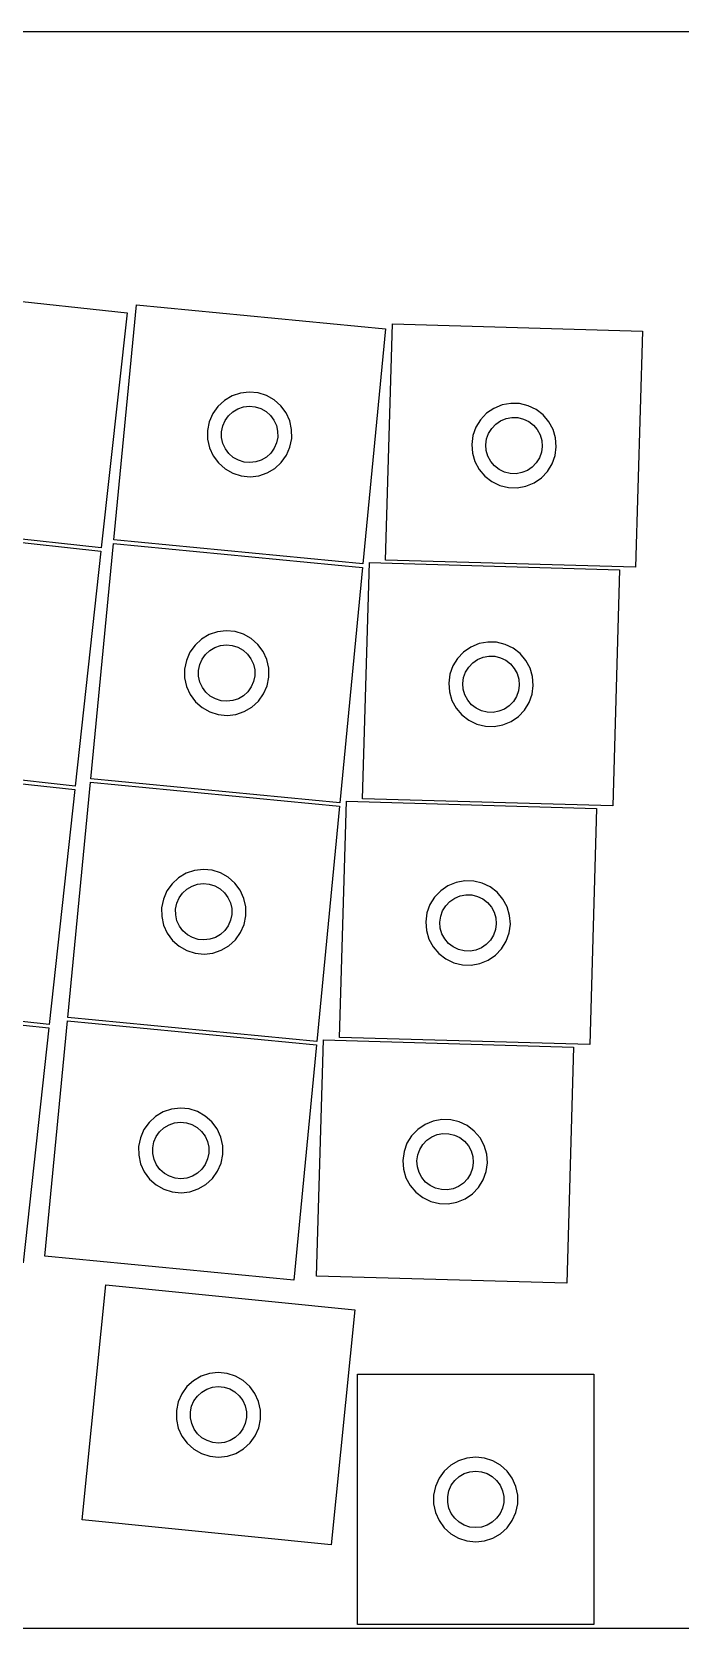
# Model space of a CAD drawing. Header units: metres. Extents: x -138 to 138, y -52 to 61.
# Drawn here: x -46 to 0, y -52.1 to 61 of the extents above; entities that cross this region are included whole.
import ezdxf

# ---------------------------------------------------------------- set-up
doc = ezdxf.new("R2010")
doc.units = ezdxf.units.M

msp = doc.modelspace()

# ---------------------------------------------------------------- linework, layer by layer
for p, q in [((104.44, 61.04), (-104.44, 61.04)), ((-56.881, 43.0534), (-39.2365, 41.121)), ((-39.2365, 41.121), (-41.06, 24.4706)), ((-40.1743, 25.0201), (-38.5689, 41.693)), ((-38.5689, 41.693), (-20.9006, 39.9917)), ((-20.9006, 39.9917), (-22.506, 23.3188)), ((-20.8959, 23.5979), (-20.4136, 40.341)), ((-20.4136, 40.341), (-2.67097, 39.8299)), ((-2.67097, 39.8299), (-3.15327, 23.0869)), ((-31.7815, 35.2358), (-32.3219, 34.9174)), ((-31.1868, 35.4348), (-31.7815, 35.2358)), ((-30.5636, 35.5058), (-31.1868, 35.4348)), ((-29.9393, 35.4456), (-30.5636, 35.5058)), ((-29.3412, 35.2571), (-29.9393, 35.4456)), ((-28.7953, 34.9482), (-29.3412, 35.2571)), ((-33.1485, 33.9831), (-33.3986, 33.408)), ((-32.7843, 34.4937), (-33.1485, 33.9831)), ((-32.3219, 34.9174), (-32.7843, 34.4937)), ((-32.0354, 33.8311), (-31.7271, 34.1136)), ((-31.7271, 34.1136), (-31.3668, 34.3258)), ((-31.3668, 34.3258), (-30.9703, 34.4585)), ((-30.9703, 34.4585), (-30.5549, 34.5058)), ((-30.5549, 34.5058), (-30.1387, 34.4657)), ((-30.1387, 34.4657), (-29.74, 34.34)), ((-29.74, 34.34), (-29.3761, 34.1341)), ((-29.3761, 34.1341), (-29.0629, 33.8571)), ((-28.3256, 34.5327), (-28.7953, 34.9482)), ((-27.9526, 34.0285), (-28.3256, 34.5327)), ((-27.6925, 33.4578), (-27.9526, 34.0285)), ((-13.7258, 34.0002), (-14.1587, 33.5464)), ((-13.208, 34.3541), (-13.7258, 34.0002)), ((-12.628, 34.5926), (-13.208, 34.3541)), ((-12.011, 34.7053), (-12.628, 34.5926)), ((-11.3841, 34.6872), (-12.011, 34.7053)), ((-10.7746, 34.5392), (-11.3841, 34.6872)), ((-10.2093, 34.2677), (-10.7746, 34.5392)), ((-9.71269, 33.8846), (-10.2093, 34.2677)), ((-33.3986, 33.408), (-33.5236, 32.7934)), ((-32.5282, 32.6976), (-32.4449, 33.1073)), ((-32.4449, 33.1073), (-32.2782, 33.4907)), ((-32.2782, 33.4907), (-32.0354, 33.8311)), ((-29.0629, 33.8571), (-28.8142, 33.521)), ((-28.8142, 33.521), (-28.6408, 33.1405)), ((-28.6408, 33.1405), (-28.5503, 32.7323)), ((-27.5567, 32.8455), (-27.6925, 33.4578)), ((-27.5513, 32.2184), (-27.5567, 32.8455)), ((-14.4878, 33.0125), (-14.6987, 32.4219)), ((-14.1587, 33.5464), (-14.4878, 33.0125)), ((-13.5863, 32.5797), (-13.367, 32.9356)), ((-13.367, 32.9356), (-13.0784, 33.2381)), ((-13.0784, 33.2381), (-12.7332, 33.4741)), ((-12.7332, 33.4741), (-12.3465, 33.6331)), ((-12.3465, 33.6331), (-11.9351, 33.7082)), ((-11.9351, 33.7082), (-11.5172, 33.6961)), ((-11.5172, 33.6961), (-11.1109, 33.5975)), ((-11.1109, 33.5975), (-10.734, 33.4165)), ((-10.734, 33.4165), (-10.4029, 33.1611)), ((-10.4029, 33.1611), (-10.1322, 32.8424)), ((-10.1322, 32.8424), (-9.93369, 32.4745)), ((-9.30663, 33.4067), (-9.71269, 33.8846)), ((-9.00882, 32.8547), (-9.30663, 33.4067)), ((-8.83226, 32.2529), (-9.00882, 32.8547)), ((-33.5236, 32.7934), (-33.5182, 32.1663)), ((-33.5182, 32.1663), (-33.3824, 31.554)), ((-32.5246, 32.2795), (-32.5282, 32.6976)), ((-32.4341, 31.8713), (-32.5246, 32.2795)), ((-32.2607, 31.4908), (-32.4341, 31.8713)), ((-28.63, 31.9045), (-28.7967, 31.521)), ((-28.5467, 32.3142), (-28.63, 31.9045)), ((-28.5503, 32.7323), (-28.5467, 32.3142)), ((-27.6763, 31.6038), (-27.5513, 32.2184)), ((-14.6987, 32.4219), (-14.7822, 31.8003)), ((-14.7822, 31.8003), (-14.7346, 31.1749)), ((-13.7826, 31.7715), (-13.727, 32.1859)), ((-13.7509, 31.3546), (-13.7826, 31.7715)), ((-13.727, 32.1859), (-13.5863, 32.5797)), ((-9.93369, 32.4745), (-9.81598, 32.0733)), ((-9.81598, 32.0733), (-9.78427, 31.6563)), ((-8.78468, 31.6275), (-8.83226, 32.2529)), ((-33.3824, 31.554), (-33.1223, 30.9833)), ((-33.1223, 30.9833), (-32.7493, 30.4791)), ((-32.012, 31.1547), (-32.2607, 31.4908)), ((-31.6989, 30.8777), (-32.012, 31.1547)), ((-31.3349, 30.6718), (-31.6989, 30.8777)), ((-30.9362, 30.546), (-31.3349, 30.6718)), ((-30.1046, 30.5533), (-30.52, 30.506)), ((-29.7081, 30.686), (-30.1046, 30.5533)), ((-29.3478, 30.8982), (-29.7081, 30.686)), ((-29.0395, 31.1806), (-29.3478, 30.8982)), ((-28.7967, 31.521), (-29.0395, 31.1806)), ((-28.2906, 30.518), (-27.9264, 31.0286)), ((-27.9264, 31.0286), (-27.6763, 31.6038)), ((-14.7346, 31.1749), (-14.5581, 30.5732)), ((-14.5581, 30.5732), (-14.2603, 30.0212)), ((-13.6332, 30.9534), (-13.7509, 31.3546)), ((-13.4347, 30.5854), (-13.6332, 30.9534)), ((-13.1639, 30.2668), (-13.4347, 30.5854)), ((-9.98053, 30.8482), (-10.1999, 30.4923)), ((-9.83994, 31.2419), (-9.98053, 30.8482)), ((-9.78427, 31.6563), (-9.83994, 31.2419)), ((-9.07909, 30.4153), (-8.86819, 31.006)), ((-8.86819, 31.006), (-8.78468, 31.6275)), ((-32.7493, 30.4791), (-32.2796, 30.0636)), ((-32.2796, 30.0636), (-31.7337, 29.7547)), ((-31.7337, 29.7547), (-31.1356, 29.5661)), ((-31.1356, 29.5661), (-30.5113, 29.506)), ((-30.52, 30.506), (-30.9362, 30.546)), ((-30.5113, 29.506), (-29.8881, 29.577)), ((-29.8881, 29.577), (-29.2934, 29.776)), ((-29.2934, 29.776), (-28.753, 30.0943)), ((-28.753, 30.0943), (-28.2906, 30.518)), ((-14.2603, 30.0212), (-13.8542, 29.5432)), ((-13.8542, 29.5432), (-13.3576, 29.1601)), ((-12.8329, 30.0114), (-13.1639, 30.2668)), ((-12.456, 29.8304), (-12.8329, 30.0114)), ((-12.0497, 29.7317), (-12.456, 29.8304)), ((-11.6317, 29.7197), (-12.0497, 29.7317)), ((-11.2204, 29.7948), (-11.6317, 29.7197)), ((-10.8337, 29.9538), (-11.2204, 29.7948)), ((-10.4885, 30.1897), (-10.8337, 29.9538)), ((-10.1999, 30.4923), (-10.4885, 30.1897)), ((-10.3589, 29.0737), (-9.84108, 29.4276)), ((-9.84108, 29.4276), (-9.40817, 29.8814)), ((-9.40817, 29.8814), (-9.07909, 30.4153)), ((-13.3576, 29.1601), (-12.7923, 28.8886)), ((-12.7923, 28.8886), (-12.1828, 28.7406)), ((-12.1828, 28.7406), (-11.5559, 28.7226)), ((-11.5559, 28.7226), (-10.9389, 28.8353)), ((-10.9389, 28.8353), (-10.3589, 29.0737)), ((-58.7317, 26.1544), (-41.0872, 24.222)), ((-41.06, 24.4706), (-58.7045, 26.403)), ((-22.506, 23.3188), (-40.1743, 25.0201)), ((-41.0872, 24.222), (-42.9107, 7.57161)), ((-41.8037, 8.09834), (-40.1983, 24.7712)), ((-40.1983, 24.7712), (-22.53, 23.07)), ((-22.53, 23.07), (-24.1354, 6.39708)), ((-22.5253, 6.67621), (-22.043, 23.4193)), ((-22.043, 23.4193), (-4.30035, 22.9082)), ((-3.15327, 23.0869), (-20.8959, 23.5979)), ((-4.30035, 22.9082), (-4.78265, 6.16512)), ((-33.4109, 18.314), (-33.9513, 17.9957)), ((-32.8161, 18.513), (-33.4109, 18.314)), ((-32.193, 18.584), (-32.8161, 18.513)), ((-31.5687, 18.5239), (-32.193, 18.584)), ((-30.9706, 18.3353), (-31.5687, 18.5239)), ((-30.4247, 18.0265), (-30.9706, 18.3353)), ((-34.7779, 17.0614), (-35.028, 16.4863)), ((-34.4137, 17.572), (-34.7779, 17.0614)), ((-33.9513, 17.9957), (-34.4137, 17.572)), ((-33.6647, 16.9094), (-33.3565, 17.1919)), ((-33.3565, 17.1919), (-32.9962, 17.4041)), ((-32.9962, 17.4041), (-32.5997, 17.5367)), ((-32.5997, 17.5367), (-32.1843, 17.5841)), ((-32.1843, 17.5841), (-31.7681, 17.544)), ((-31.7681, 17.544), (-31.3693, 17.4183)), ((-31.3693, 17.4183), (-31.0054, 17.2124)), ((-31.0054, 17.2124), (-30.6923, 16.9353)), ((-29.955, 17.6109), (-30.4247, 18.0265)), ((-29.5819, 17.1068), (-29.955, 17.6109)), ((-29.3219, 16.5361), (-29.5819, 17.1068)), ((-15.3552, 17.0785), (-15.7881, 16.6247)), ((-14.8374, 17.4324), (-15.3552, 17.0785)), ((-14.2573, 17.6709), (-14.8374, 17.4324)), ((-13.6404, 17.7835), (-14.2573, 17.6709)), ((-13.0135, 17.7655), (-13.6404, 17.7835)), ((-12.404, 17.6175), (-13.0135, 17.7655)), ((-11.8386, 17.346), (-12.404, 17.6175)), ((-11.3421, 16.9629), (-11.8386, 17.346)), ((-35.028, 16.4863), (-35.153, 15.8717)), ((-35.153, 15.8717), (-35.1475, 15.2445)), ((-34.1576, 15.7758), (-34.0743, 16.1856)), ((-34.0743, 16.1856), (-33.9075, 16.569)), ((-33.9075, 16.569), (-33.6647, 16.9094)), ((-30.6923, 16.9353), (-30.4436, 16.5992)), ((-30.4436, 16.5992), (-30.2702, 16.2188)), ((-30.2702, 16.2188), (-30.1797, 15.8106)), ((-29.1861, 15.9238), (-29.3219, 16.5361)), ((-29.1806, 15.2966), (-29.1861, 15.9238)), ((-16.1172, 16.0908), (-16.3281, 15.5002)), ((-15.7881, 16.6247), (-16.1172, 16.0908)), ((-15.2157, 15.6579), (-14.9963, 16.0139)), ((-14.9963, 16.0139), (-14.7077, 16.3164)), ((-14.7077, 16.3164), (-14.3625, 16.5523)), ((-14.3625, 16.5523), (-13.9758, 16.7113)), ((-13.9758, 16.7113), (-13.5645, 16.7864)), ((-13.5645, 16.7864), (-13.1466, 16.7744)), ((-13.1466, 16.7744), (-12.7403, 16.6757)), ((-12.7403, 16.6757), (-12.3634, 16.4947)), ((-12.3634, 16.4947), (-12.0323, 16.2393)), ((-12.0323, 16.2393), (-11.7616, 15.9207)), ((-11.7616, 15.9207), (-11.5631, 15.5527)), ((-10.936, 16.4849), (-11.3421, 16.9629)), ((-10.6382, 15.933), (-10.936, 16.4849)), ((-10.4616, 15.3312), (-10.6382, 15.933)), ((-35.1475, 15.2445), (-35.0118, 14.6322)), ((-34.154, 15.3577), (-34.1576, 15.7758)), ((-34.0635, 14.9495), (-34.154, 15.3577)), ((-33.8901, 14.5691), (-34.0635, 14.9495)), ((-30.2594, 14.9827), (-30.4261, 14.5993)), ((-30.176, 15.3925), (-30.2594, 14.9827)), ((-30.1797, 15.8106), (-30.176, 15.3925)), ((-29.3057, 14.682), (-29.1806, 15.2966)), ((-16.3281, 15.5002), (-16.4116, 14.8786)), ((-16.4116, 14.8786), (-16.364, 14.2532)), ((-15.412, 14.8498), (-15.3563, 15.2642)), ((-15.3803, 14.4329), (-15.412, 14.8498)), ((-15.3563, 15.2642), (-15.2157, 15.6579)), ((-11.5631, 15.5527), (-11.4454, 15.1515)), ((-11.4137, 14.7346), (-11.4693, 14.3202)), ((-11.4454, 15.1515), (-11.4137, 14.7346)), ((-10.4141, 14.7058), (-10.4616, 15.3312)), ((-35.0118, 14.6322), (-34.7517, 14.0615)), ((-34.7517, 14.0615), (-34.3787, 13.5574)), ((-33.6414, 14.233), (-33.8901, 14.5691)), ((-33.3282, 13.9559), (-33.6414, 14.233)), ((-32.9643, 13.75), (-33.3282, 13.9559)), ((-32.5656, 13.6243), (-32.9643, 13.75)), ((-32.1494, 13.5842), (-32.5656, 13.6243)), ((-31.7339, 13.6316), (-32.1494, 13.5842)), ((-31.3374, 13.7642), (-31.7339, 13.6316)), ((-30.9772, 13.9764), (-31.3374, 13.7642)), ((-30.6689, 14.2589), (-30.9772, 13.9764)), ((-30.4261, 14.5993), (-30.6689, 14.2589)), ((-30.3824, 13.1726), (-29.92, 13.5963)), ((-29.92, 13.5963), (-29.5558, 14.1069)), ((-29.5558, 14.1069), (-29.3057, 14.682)), ((-16.364, 14.2532), (-16.1875, 13.6514)), ((-16.1875, 13.6514), (-15.8896, 13.0995)), ((-15.2626, 14.0317), (-15.3803, 14.4329)), ((-15.064, 13.6637), (-15.2626, 14.0317)), ((-14.7933, 13.3451), (-15.064, 13.6637)), ((-11.6099, 13.9265), (-11.8293, 13.5705)), ((-11.4693, 14.3202), (-11.6099, 13.9265)), ((-10.7085, 13.4936), (-10.4976, 14.0842)), ((-10.4976, 14.0842), (-10.4141, 14.7058)), ((-34.3787, 13.5574), (-33.9089, 13.1418)), ((-33.9089, 13.1418), (-33.3631, 12.833)), ((-33.3631, 12.833), (-32.7649, 12.6444)), ((-32.7649, 12.6444), (-32.1407, 12.5843)), ((-32.1407, 12.5843), (-31.5175, 12.6553)), ((-31.5175, 12.6553), (-30.9227, 12.8543)), ((-30.9227, 12.8543), (-30.3824, 13.1726)), ((-15.8896, 13.0995), (-15.4836, 12.6215)), ((-15.4836, 12.6215), (-14.987, 12.2384)), ((-14.4623, 13.0897), (-14.7933, 13.3451)), ((-14.0854, 12.9087), (-14.4623, 13.0897)), ((-13.6791, 12.81), (-14.0854, 12.9087)), ((-13.2611, 12.798), (-13.6791, 12.81)), ((-12.8498, 12.8731), (-13.2611, 12.798)), ((-12.4631, 13.0321), (-12.8498, 12.8731)), ((-12.1179, 13.268), (-12.4631, 13.0321)), ((-11.8293, 13.5705), (-12.1179, 13.268)), ((-11.9883, 12.152), (-11.4705, 12.5059)), ((-11.4705, 12.5059), (-11.0376, 12.9597)), ((-11.0376, 12.9597), (-10.7085, 13.4936)), ((-14.987, 12.2384), (-14.4216, 11.9669)), ((-14.4216, 11.9669), (-13.8122, 11.8189)), ((-13.8122, 11.8189), (-13.1853, 11.8009)), ((-13.1853, 11.8009), (-12.5683, 11.9135)), ((-12.5683, 11.9135), (-11.9883, 12.152)), ((-60.5824, 9.25548), (-42.9379, 7.32309)), ((-42.9107, 7.57161), (-60.5552, 9.504)), ((-24.1354, 6.39708), (-41.8037, 8.09834)), ((-42.9379, 7.32309), (-44.7615, -9.32733)), ((-43.4331, -8.82338), (-41.8276, 7.84949)), ((-41.8276, 7.84949), (-24.1594, 6.14822)), ((-24.1594, 6.14822), (-25.7648, -10.5246)), ((-24.1547, -10.2455), (-23.6724, 6.49753)), ((-23.6724, 6.49753), (-5.92973, 5.98643)), ((-4.78265, 6.16512), (-22.5253, 6.67621)), ((-5.92973, 5.98643), (-6.41203, -10.7566)), ((-35.0403, 1.39229), (-35.5807, 1.07397)), ((-34.4455, 1.59129), (-35.0403, 1.39229)), ((-33.8224, 1.66229), (-34.4455, 1.59129)), ((-33.1981, 1.60217), (-33.8224, 1.66229)), ((-32.6, 1.41359), (-33.1981, 1.60217)), ((-32.0541, 1.10475), (-32.6, 1.41359)), ((-36.4073, 0.13968), (-36.6573, -0.43545)), ((-36.0431, 0.65027), (-36.4073, 0.13968)), ((-35.5807, 1.07397), (-36.0431, 0.65027)), ((-35.2941, -0.01233), (-34.9859, 0.27013)), ((-34.9859, 0.27013), (-34.6256, 0.48235)), ((-34.6256, 0.48235), (-34.2291, 0.61501)), ((-34.2291, 0.61501), (-33.8137, 0.66234)), ((-33.8137, 0.66234), (-33.3975, 0.62227)), ((-33.3975, 0.62227), (-32.9987, 0.49654)), ((-32.9987, 0.49654), (-32.6348, 0.29065)), ((-32.6348, 0.29065), (-32.3217, 0.0136)), ((-32.3217, 0.0136), (-32.073, -0.32249)), ((-31.5844, 0.68918), (-32.0541, 1.10475)), ((-31.2113, 0.18503), (-31.5844, 0.68918)), ((-30.9512, -0.38567), (-31.2113, 0.18503)), ((-16.9846, 0.15677), (-17.4175, -0.29703)), ((-16.4668, 0.51063), (-16.9846, 0.15677)), ((-15.8867, 0.74913), (-16.4668, 0.51063)), ((-15.2697, 0.8618), (-15.8867, 0.74913)), ((-14.6428, 0.84375), (-15.2697, 0.8618)), ((-14.0334, 0.69576), (-14.6428, 0.84375)), ((-13.468, 0.42425), (-14.0334, 0.69576)), ((-12.9715, 0.04117), (-13.468, 0.42425)), ((-12.5654, -0.43678), (-12.9715, 0.04117)), ((-36.6573, -0.43545), (-36.7824, -1.05003)), ((-36.7824, -1.05003), (-36.7769, -1.67719)), ((-35.787, -1.14587), (-35.7036, -0.73616)), ((-35.7036, -0.73616), (-35.5369, -0.35272)), ((-35.5369, -0.35272), (-35.2941, -0.01233)), ((-32.073, -0.32249), (-31.8996, -0.70296)), ((-31.8996, -0.70296), (-31.8091, -1.11116)), ((-31.8091, -1.11116), (-31.8054, -1.52927)), ((-30.8155, -0.99796), (-30.9512, -0.38567)), ((-30.81, -1.62511), (-30.8155, -0.99796)), ((-17.7466, -0.83092), (-17.9575, -1.42155)), ((-17.4175, -0.29703), (-17.7466, -0.83092)), ((-16.8451, -1.26378), (-16.6257, -0.90785)), ((-16.6257, -0.90785), (-16.3371, -0.60532)), ((-16.3371, -0.60532), (-15.9919, -0.3694)), ((-15.9919, -0.3694), (-15.6052, -0.2104)), ((-15.6052, -0.2104), (-15.1939, -0.13528)), ((-15.1939, -0.13528), (-14.776, -0.14732)), ((-14.776, -0.14732), (-14.3697, -0.246)), ((-14.3697, -0.246), (-13.9927, -0.42699)), ((-13.9927, -0.42699), (-13.6617, -0.68239)), ((-13.6617, -0.68239), (-13.391, -1.00104)), ((-13.391, -1.00104), (-13.1924, -1.369)), ((-12.2676, -0.98874), (-12.5654, -0.43678)), ((-12.091, -1.59055), (-12.2676, -0.98874)), ((-36.7769, -1.67719), (-36.6412, -2.28947)), ((-35.7834, -1.56398), (-35.787, -1.14587)), ((-35.6929, -1.97218), (-35.7834, -1.56398)), ((-35.5195, -2.35265), (-35.6929, -1.97218)), ((-31.8888, -1.93898), (-32.0555, -2.32242)), ((-31.8054, -1.52927), (-31.8888, -1.93898)), ((-31.1852, -2.81483), (-30.9351, -2.23969)), ((-30.9351, -2.23969), (-30.81, -1.62511)), ((-17.9575, -1.42155), (-18.041, -2.04314)), ((-18.041, -2.04314), (-17.9934, -2.6685)), ((-17.0414, -2.07193), (-16.9857, -1.65755)), ((-17.0097, -2.48885), (-17.0414, -2.07193)), ((-16.9857, -1.65755), (-16.8451, -1.26378)), ((-13.1924, -1.369), (-13.0747, -1.7702)), ((-13.043, -2.18712), (-13.0987, -2.6015)), ((-13.0747, -1.7702), (-13.043, -2.18712)), ((-12.1269, -2.83749), (-12.0434, -2.21591)), ((-12.0434, -2.21591), (-12.091, -1.59055)), ((-36.6412, -2.28947), (-36.3811, -2.86018)), ((-36.3811, -2.86018), (-36.008, -3.36433)), ((-36.008, -3.36433), (-35.5383, -3.77991)), ((-35.2708, -2.68875), (-35.5195, -2.35265)), ((-34.9576, -2.96581), (-35.2708, -2.68875)), ((-34.5937, -3.17169), (-34.9576, -2.96581)), ((-34.1949, -3.29742), (-34.5937, -3.17169)), ((-33.7787, -3.33749), (-34.1949, -3.29742)), ((-33.3633, -3.29016), (-33.7787, -3.33749)), ((-32.9668, -3.15749), (-33.3633, -3.29016)), ((-32.6066, -2.94528), (-32.9668, -3.15749)), ((-32.2983, -2.66281), (-32.6066, -2.94528)), ((-32.0555, -2.32242), (-32.2983, -2.66281)), ((-32.0117, -3.74913), (-31.5493, -3.32542)), ((-31.5493, -3.32542), (-31.1852, -2.81483)), ((-17.9934, -2.6685), (-17.8168, -3.27031)), ((-17.8168, -3.27031), (-17.519, -3.82227)), ((-16.892, -2.89005), (-17.0097, -2.48885)), ((-16.6934, -3.25803), (-16.892, -2.89005)), ((-16.4227, -3.57666), (-16.6934, -3.25803)), ((-13.4587, -3.3512), (-13.7473, -3.65373)), ((-13.2393, -2.99527), (-13.4587, -3.3512)), ((-13.0987, -2.6015), (-13.2393, -2.99527)), ((-12.3378, -3.42813), (-12.1269, -2.83749)), ((-35.5383, -3.77991), (-34.9924, -4.08875)), ((-34.9924, -4.08875), (-34.3943, -4.27733)), ((-34.3943, -4.27733), (-33.77, -4.33743)), ((-33.77, -4.33743), (-33.1469, -4.26645)), ((-33.1469, -4.26645), (-32.5521, -4.06744)), ((-32.5521, -4.06744), (-32.0117, -3.74913)), ((-17.519, -3.82227), (-17.1129, -4.30023)), ((-17.1129, -4.30023), (-16.6164, -4.68332)), ((-16.0917, -3.83206), (-16.4227, -3.57666)), ((-15.7148, -4.01305), (-16.0917, -3.83206)), ((-15.3084, -4.11172), (-15.7148, -4.01305)), ((-14.8905, -4.12376), (-15.3084, -4.11172)), ((-14.4792, -4.04865), (-14.8905, -4.12376)), ((-14.0925, -3.88965), (-14.4792, -4.04865)), ((-13.7473, -3.65373), (-14.0925, -3.88965)), ((-13.6176, -4.76971), (-13.0998, -4.41583)), ((-13.0998, -4.41583), (-12.6669, -3.96204)), ((-12.6669, -3.96204), (-12.3378, -3.42813)), ((-16.6164, -4.68332), (-16.051, -4.95482)), ((-16.051, -4.95482), (-15.4416, -5.10281)), ((-15.4416, -5.10281), (-14.8147, -5.12086)), ((-14.8147, -5.12086), (-14.1977, -5.00819)), ((-14.1977, -5.00819), (-13.6176, -4.76971)), ((-62.4332, -7.64346), (-44.7887, -9.57585)), ((-44.7615, -9.32733), (-62.406, -7.39494)), ((-25.7648, -10.5246), (-43.4331, -8.82338)), ((-44.7887, -9.57585), (-46.6122, -26.2263)), ((-45.0624, -25.7451), (-43.457, -9.07224)), ((-43.457, -9.07224), (-25.7887, -10.7735)), ((-25.7887, -10.7735), (-27.3941, -27.4464)), ((-25.784, -27.1672), (-25.3017, -10.4242)), ((-25.3017, -10.4242), (-7.55911, -10.9353)), ((-6.41203, -10.7566), (-24.1547, -10.2455)), ((-7.55911, -10.9353), (-8.04141, -27.6783)), ((-36.6697, -15.5294), (-37.2101, -15.8477)), ((-36.0749, -15.3304), (-36.6697, -15.5294)), ((-35.4518, -15.2594), (-36.0749, -15.3304)), ((-34.8275, -15.3195), (-35.4518, -15.2594)), ((-34.2293, -15.5081), (-34.8275, -15.3195)), ((-33.6835, -15.817), (-34.2293, -15.5081)), ((-33.2138, -16.2325), (-33.6835, -15.817)), ((-38.0367, -16.782), (-38.2867, -17.3572)), ((-37.6725, -16.2715), (-38.0367, -16.782)), ((-37.2101, -15.8477), (-37.6725, -16.2715)), ((-37.1663, -17.2745), (-36.9235, -16.9341)), ((-36.9235, -16.9341), (-36.6152, -16.6516)), ((-36.6152, -16.6516), (-36.255, -16.4394)), ((-36.255, -16.4394), (-35.8585, -16.3067)), ((-35.8585, -16.3067), (-35.443, -16.2594)), ((-35.443, -16.2594), (-35.0269, -16.2995)), ((-35.0269, -16.2995), (-34.6281, -16.4252)), ((-34.6281, -16.4252), (-34.2642, -16.6311)), ((-34.2642, -16.6311), (-33.951, -16.9081)), ((-33.951, -16.9081), (-33.7023, -17.2442)), ((-32.8407, -16.7367), (-33.2138, -16.2325)), ((-32.5806, -17.3074), (-32.8407, -16.7367)), ((-18.6139, -16.765), (-19.0468, -17.2188)), ((-18.0961, -16.4111), (-18.6139, -16.765)), ((-17.5161, -16.1726), (-18.0961, -16.4111)), ((-16.8991, -16.0599), (-17.5161, -16.1726)), ((-16.2722, -16.078), (-16.8991, -16.0599)), ((-15.6628, -16.226), (-16.2722, -16.078)), ((-15.0974, -16.4975), (-15.6628, -16.226)), ((-14.6008, -16.8806), (-15.0974, -16.4975)), ((-14.1948, -17.3585), (-14.6008, -16.8806)), ((-38.2867, -17.3572), (-38.4118, -17.9718)), ((-38.4118, -17.9718), (-38.4063, -18.5989)), ((-37.4164, -18.0676), (-37.333, -17.6579)), ((-37.4127, -18.4857), (-37.4164, -18.0676)), ((-37.333, -17.6579), (-37.1663, -17.2745)), ((-33.7023, -17.2442), (-33.5289, -17.6247)), ((-33.5289, -17.6247), (-33.4384, -18.0329)), ((-33.4384, -18.0329), (-33.4348, -18.451)), ((-32.4449, -17.9197), (-32.5806, -17.3074)), ((-32.4394, -18.5468), (-32.4449, -17.9197)), ((-19.3759, -17.7527), (-19.5868, -18.3433)), ((-19.0468, -17.2188), (-19.3759, -17.7527)), ((-18.4745, -18.1855), (-18.2551, -17.8296)), ((-18.2551, -17.8296), (-17.9665, -17.5271)), ((-17.9665, -17.5271), (-17.6213, -17.2911)), ((-17.6213, -17.2911), (-17.2346, -17.1321)), ((-17.2346, -17.1321), (-16.8233, -17.057)), ((-16.8233, -17.057), (-16.4053, -17.0691)), ((-16.4053, -17.0691), (-15.999, -17.1677)), ((-15.999, -17.1677), (-15.6221, -17.3487)), ((-15.6221, -17.3487), (-15.2911, -17.6041)), ((-15.2911, -17.6041), (-15.0204, -17.9228)), ((-15.0204, -17.9228), (-14.8218, -18.2907)), ((-13.8969, -17.9105), (-14.1948, -17.3585)), ((-13.7204, -18.5123), (-13.8969, -17.9105)), ((-38.4063, -18.5989), (-38.2706, -19.2112)), ((-38.2706, -19.2112), (-38.0105, -19.7819)), ((-37.3222, -18.8939), (-37.4127, -18.4857)), ((-37.1488, -19.2744), (-37.3222, -18.8939)), ((-33.5182, -18.8607), (-33.6849, -19.2442)), ((-33.4348, -18.451), (-33.5182, -18.8607)), ((-32.8145, -19.7366), (-32.5644, -19.1614)), ((-32.5644, -19.1614), (-32.4394, -18.5468)), ((-19.5868, -18.3433), (-19.6703, -18.9649)), ((-19.6703, -18.9649), (-19.6228, -19.5902)), ((-18.6707, -18.9937), (-18.6151, -18.5793)), ((-18.639, -19.4106), (-18.6707, -18.9937)), ((-18.6151, -18.5793), (-18.4745, -18.1855)), ((-14.8218, -18.2907), (-14.7041, -18.6919)), ((-14.6724, -19.1088), (-14.7281, -19.5232)), ((-14.7041, -18.6919), (-14.6724, -19.1088)), ((-13.7563, -19.7592), (-13.6728, -19.1376)), ((-13.6728, -19.1376), (-13.7204, -18.5123)), ((-38.0105, -19.7819), (-37.6374, -20.2861)), ((-37.6374, -20.2861), (-37.1677, -20.7016)), ((-36.9001, -19.6105), (-37.1488, -19.2744)), ((-36.587, -19.8875), (-36.9001, -19.6105)), ((-36.2231, -20.0934), (-36.587, -19.8875)), ((-35.8243, -20.2191), (-36.2231, -20.0934)), ((-35.4081, -20.2592), (-35.8243, -20.2191)), ((-34.9927, -20.2119), (-35.4081, -20.2592)), ((-34.5962, -20.0792), (-34.9927, -20.2119)), ((-34.2359, -19.867), (-34.5962, -20.0792)), ((-33.9277, -19.5845), (-34.2359, -19.867)), ((-33.6849, -19.2442), (-33.9277, -19.5845)), ((-33.6411, -20.6709), (-33.1787, -20.2472)), ((-33.1787, -20.2472), (-32.8145, -19.7366)), ((-19.6228, -19.5902), (-19.4462, -20.192)), ((-19.4462, -20.192), (-19.1484, -20.744)), ((-18.5213, -19.8118), (-18.639, -19.4106)), ((-18.3228, -20.1797), (-18.5213, -19.8118)), ((-18.0521, -20.4984), (-18.3228, -20.1797)), ((-15.0881, -20.2729), (-15.3767, -20.5755)), ((-14.8687, -19.917), (-15.0881, -20.2729)), ((-14.7281, -19.5232), (-14.8687, -19.917)), ((-14.2963, -20.8838), (-13.9672, -20.3499)), ((-13.9672, -20.3499), (-13.7563, -19.7592)), ((-37.1677, -20.7016), (-36.6218, -21.0105)), ((-36.6218, -21.0105), (-36.0237, -21.1991)), ((-36.0237, -21.1991), (-35.3994, -21.2592)), ((-35.3994, -21.2592), (-34.7763, -21.1882)), ((-34.7763, -21.1882), (-34.1815, -20.9892)), ((-34.1815, -20.9892), (-33.6411, -20.6709)), ((-19.1484, -20.744), (-18.7423, -21.222)), ((-18.7423, -21.222), (-18.2458, -21.6051)), ((-17.721, -20.7538), (-18.0521, -20.4984)), ((-17.3441, -20.9348), (-17.721, -20.7538)), ((-16.9378, -21.0335), (-17.3441, -20.9348)), ((-16.5199, -21.0455), (-16.9378, -21.0335)), ((-16.1086, -20.9704), (-16.5199, -21.0455)), ((-15.7219, -20.8114), (-16.1086, -20.9704)), ((-15.3767, -20.5755), (-15.7219, -20.8114)), ((-15.247, -21.6914), (-14.7292, -21.3376)), ((-14.7292, -21.3376), (-14.2963, -20.8838)), ((-18.2458, -21.6051), (-17.6804, -21.8766)), ((-17.6804, -21.8766), (-17.0709, -22.0246)), ((-17.0709, -22.0246), (-16.444, -22.0426)), ((-16.444, -22.0426), (-15.8271, -21.9299)), ((-15.8271, -21.9299), (-15.247, -21.6914)), ((-27.3941, -27.4464), (-45.0624, -25.7451)), ((-42.4194, -44.4437), (-40.7413, -27.778)), ((-40.7413, -27.778), (-23.0806, -29.5563)), ((-8.04141, -27.6783), (-25.784, -27.1672)), ((-23.0806, -29.5563), (-24.7587, -46.222)), ((-34.9882, -35.0023), (-35.3546, -35.5114)), ((-34.5239, -34.5807), (-34.9882, -35.0023)), ((-33.9821, -34.2647), (-34.5239, -34.5807)), ((-33.3865, -34.0683), (-33.9821, -34.2647)), ((-33.5714, -35.1765), (-33.1743, -35.0455)), ((-32.7631, -34), (-33.3865, -34.0683)), ((-33.1743, -35.0455), (-32.7587, -35)), ((-32.1391, -34.0629), (-32.7631, -34)), ((-32.7587, -35), (-32.3427, -35.0419)), ((-32.3427, -35.0419), (-31.9445, -35.1694)), ((-31.5418, -34.2541), (-32.1391, -34.0629)), ((-30.9972, -34.5653), (-31.5418, -34.2541)), ((-30.5293, -34.9829), (-30.9972, -34.5653)), ((-30.1585, -35.4887), (-30.5293, -34.9829)), ((-22.875, -51.875), (-22.875, -34.125)), ((-22.875, -34.125), (-6.125, -34.125)), ((-6.125, -34.125), (-6.125, -51.875)), ((-35.6072, -36.0854), (-35.7349, -36.6994)), ((-35.3546, -35.5114), (-35.6072, -36.0854)), ((-34.6548, -36.3903), (-34.4864, -36.0076)), ((-34.4864, -36.0076), (-34.2421, -35.6682)), ((-34.2421, -35.6682), (-33.9326, -35.3871)), ((-33.9326, -35.3871), (-33.5714, -35.1765)), ((-31.9445, -35.1694), (-31.5815, -35.3768)), ((-31.5815, -35.3768), (-31.2696, -35.6553)), ((-31.2696, -35.6553), (-31.0223, -35.9924)), ((-31.0223, -35.9924), (-30.8506, -36.3737)), ((-29.9009, -36.0605), (-30.1585, -35.4887)), ((-29.7678, -36.6734), (-29.9009, -36.0605)), ((-35.7349, -36.6994), (-35.7321, -37.3266)), ((-35.7321, -37.3266), (-35.5991, -37.9395)), ((-34.7399, -36.7996), (-34.6548, -36.3903)), ((-34.7381, -37.2177), (-34.7399, -36.7996)), ((-34.6494, -37.6263), (-34.7381, -37.2177)), ((-30.8506, -36.3737), (-30.7619, -36.7823)), ((-30.7601, -37.2004), (-30.8452, -37.6097)), ((-30.7619, -36.7823), (-30.7601, -37.2004)), ((-29.8928, -37.9146), (-29.7651, -37.3006)), ((-29.7651, -37.3006), (-29.7678, -36.6734)), ((-35.5991, -37.9395), (-35.3415, -38.5113)), ((-34.4777, -38.0075), (-34.6494, -37.6263)), ((-34.2304, -38.3447), (-34.4777, -38.0075)), ((-33.9185, -38.6231), (-34.2304, -38.3447)), ((-31.2579, -38.3318), (-31.5674, -38.6129)), ((-31.0136, -37.9924), (-31.2579, -38.3318)), ((-30.8452, -37.6097), (-31.0136, -37.9924)), ((-30.1454, -38.4886), (-29.8928, -37.9146)), ((-35.3415, -38.5113), (-34.9706, -39.0171)), ((-34.9706, -39.0171), (-34.5027, -39.4347)), ((-34.5027, -39.4347), (-33.9582, -39.7459)), ((-33.5555, -38.8306), (-33.9185, -38.6231)), ((-33.1573, -38.9581), (-33.5555, -38.8306)), ((-32.7413, -39), (-33.1573, -38.9581)), ((-32.3256, -38.9545), (-32.7413, -39)), ((-31.9286, -38.8235), (-32.3256, -38.9545)), ((-31.5674, -38.6129), (-31.9286, -38.8235)), ((-31.5178, -39.7353), (-30.9761, -39.4193)), ((-30.9761, -39.4193), (-30.5118, -38.9976)), ((-30.5118, -38.9976), (-30.1454, -38.4886)), ((-33.9582, -39.7459), (-33.3609, -39.9371)), ((-33.3609, -39.9371), (-32.7369, -40)), ((-32.7369, -40), (-32.1135, -39.9317)), ((-32.1135, -39.9317), (-31.5178, -39.7353)), ((-16.2634, -40.573), (-16.7294, -40.9926)), ((-15.7202, -40.2594), (-16.2634, -40.573)), ((-15.1237, -40.0656), (-15.7202, -40.2594)), ((-14.5, -40), (-15.1237, -40.0656)), ((-13.8763, -40.0656), (-14.5, -40)), ((-13.2798, -40.2594), (-13.8763, -40.0656)), ((-12.7366, -40.573), (-13.2798, -40.2594)), ((-12.2706, -40.9926), (-12.7366, -40.573)), ((-17.0981, -41.5), (-17.3532, -42.073)), ((-16.7294, -40.9926), (-17.0981, -41.5)), ((-16.232, -42), (-15.9863, -41.6617)), ((-15.9863, -41.6617), (-15.6756, -41.382)), ((-15.6756, -41.382), (-15.3135, -41.1729)), ((-15.3135, -41.1729), (-14.9158, -41.0437)), ((-14.9158, -41.0437), (-14.5, -41)), ((-14.5, -41), (-14.0842, -41.0437)), ((-14.0842, -41.0437), (-13.6865, -41.1729)), ((-13.6865, -41.1729), (-13.3244, -41.382)), ((-13.3244, -41.382), (-13.0137, -41.6617)), ((-13.0137, -41.6617), (-12.7679, -42)), ((-11.9019, -41.5), (-12.2706, -40.9926)), ((-11.6468, -42.073), (-11.9019, -41.5)), ((-17.3532, -42.073), (-17.4836, -42.6864)), ((-17.4836, -42.6864), (-17.4836, -43.3136)), ((-16.489, -42.7909), (-16.4021, -42.382)), ((-16.489, -43.209), (-16.489, -42.7909)), ((-16.4021, -42.382), (-16.232, -42)), ((-12.7679, -42), (-12.5979, -42.382)), ((-12.5979, -42.382), (-12.511, -42.7909)), ((-12.511, -42.7909), (-12.511, -43.209)), ((-11.5164, -42.6864), (-11.6468, -42.073)), ((-11.5164, -43.3136), (-11.5164, -42.6864)), ((-17.4836, -43.3136), (-17.3532, -43.927)), ((-17.3532, -43.927), (-17.0981, -44.5)), ((-16.4021, -43.618), (-16.489, -43.209)), ((-16.232, -44), (-16.4021, -43.618)), ((-15.9863, -44.3383), (-16.232, -44)), ((-12.7679, -44), (-13.0137, -44.3383)), ((-12.5979, -43.618), (-12.7679, -44)), ((-12.511, -43.209), (-12.5979, -43.618)), ((-11.9019, -44.5), (-11.6468, -43.927)), ((-11.6468, -43.927), (-11.5164, -43.3136)), ((-24.7587, -46.222), (-42.4194, -44.4437)), ((-17.0981, -44.5), (-16.7294, -45.0074)), ((-16.7294, -45.0074), (-16.2634, -45.427)), ((-15.6756, -44.618), (-15.9863, -44.3383)), ((-15.3135, -44.8271), (-15.6756, -44.618)), ((-14.9158, -44.9563), (-15.3135, -44.8271)), ((-14.5, -45), (-14.9158, -44.9563)), ((-14.0842, -44.9563), (-14.5, -45)), ((-13.6865, -44.8271), (-14.0842, -44.9563)), ((-13.3244, -44.618), (-13.6865, -44.8271)), ((-13.0137, -44.3383), (-13.3244, -44.618)), ((-12.7366, -45.427), (-12.2706, -45.0074)), ((-12.2706, -45.0074), (-11.9019, -44.5)), ((-16.2634, -45.427), (-15.7202, -45.7406)), ((-15.7202, -45.7406), (-15.1237, -45.9344)), ((-15.1237, -45.9344), (-14.5, -46)), ((-14.5, -46), (-13.8763, -45.9344)), ((-13.8763, -45.9344), (-13.2798, -45.7406)), ((-13.2798, -45.7406), (-12.7366, -45.427)), ((-6.125, -51.875), (-22.875, -51.875)), ((-137.95, -52.12), (137.95, -52.12))]:
    msp.add_line(p, q)

doc.saveas('drawing.dxf')
